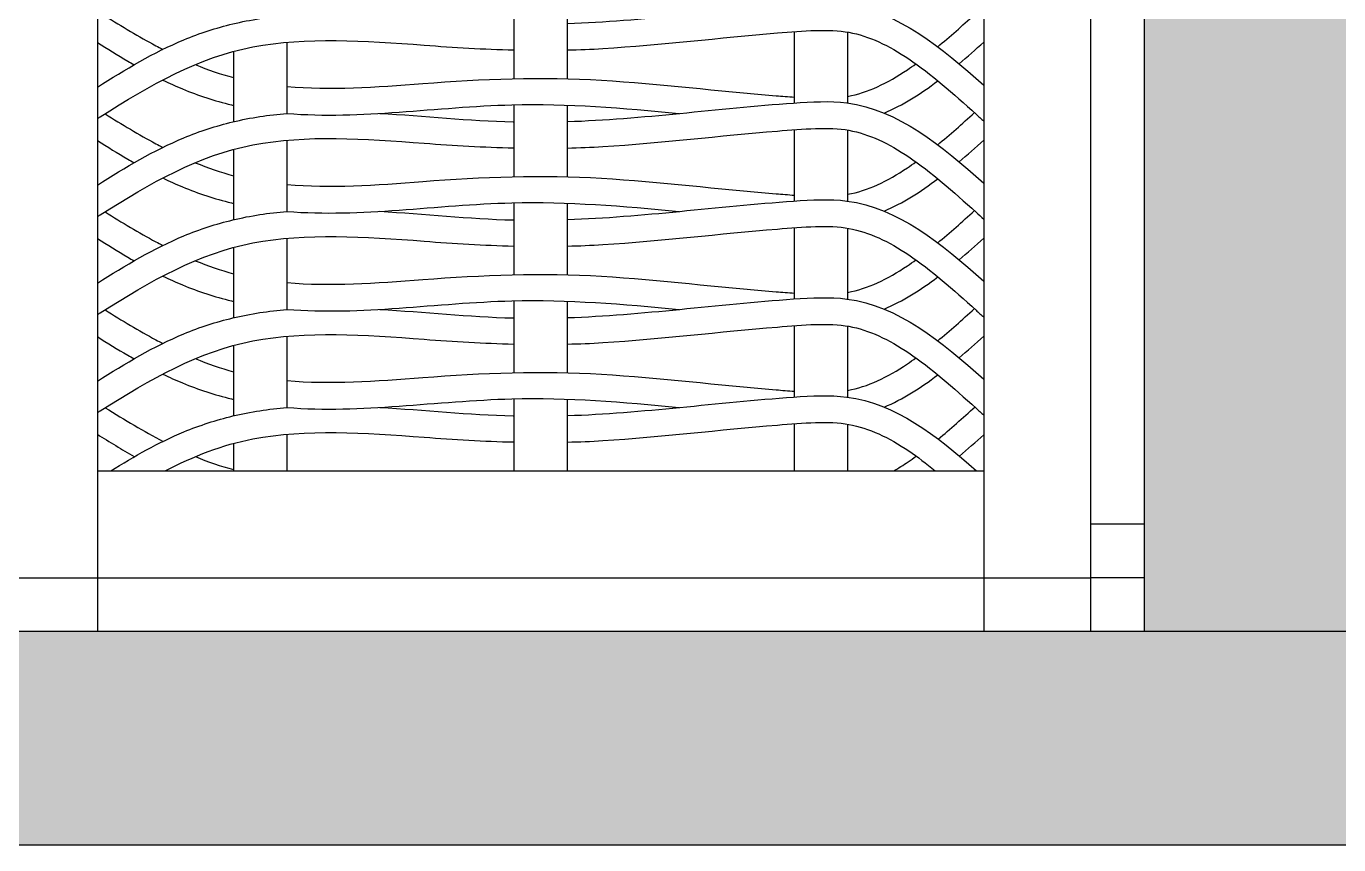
# Model space of a CAD drawing. Header units: millimetres. Extents: x 3409 to 3822, y 896 to 1108.
# Drawn here: x 3702.017 to 3703.246, y 1037.441 to 1038.207 of the extents above; entities that cross this region are included whole.
import ezdxf

# ---------------------------------------------------------------- set-up
doc = ezdxf.new("R2010")
doc.units = ezdxf.units.MM
for name, color, linetype in [('a-epipla', 8, 'Continuous'), ('a-toixoi', 5, 'Continuous'), ('toixoi_provolh', 150, 'Continuous')]:
    doc.layers.add(name, color=color, linetype=linetype)

msp = doc.modelspace()

# ---------------------------------------------------------------- hatches: boundary and pattern name
at = {"layer": 'a-epipla', "true_color": 0xc7c8ca}
h = msp.add_hatch(color=9, dxfattribs=at)
h.dxf.hatch_style = 1
h.paths.add_polyline_path([(3742.7639, 1037.6405), (3676.9639, 1037.6405), (3676.9639, 1037.4405), (3742.7639, 1037.4405)])
at = {"layer": 'toixoi_provolh', "true_color": 0xa7a8aa}
h = msp.add_hatch(color=253, dxfattribs=at)
h.dxf.hatch_style = 1
h.paths.add_polyline_path([(3696.6639, 1040.6405), (3696.6639, 1040.2405), (3699.6639, 1040.2405), (3699.6639, 1040.6405)])
h.paths.add_polyline_path([(3696.6639, 1040.6405), (3696.2639, 1040.6405), (3696.2639, 1037.6405), (3696.6639, 1037.6405)])
h.paths.add_polyline_path([(3703.0639, 1040.2405), (3703.0639, 1040.6405), (3700.0639, 1040.6405), (3700.0639, 1040.2405)])
h.paths.add_polyline_path([(3699.6639, 1037.6405), (3700.0639, 1037.6405), (3700.0639, 1040.6405), (3699.6639, 1040.6405)])
h.paths.add_polyline_path([(3703.4639, 1040.6405), (3703.4639, 1040.2405), (3706.4639, 1040.2405), (3706.4639, 1040.6405)])
h.paths.add_polyline_path([(3703.0639, 1037.6405), (3703.4639, 1037.6405), (3703.4639, 1040.6405), (3703.0639, 1040.6405)])
h.paths.add_polyline_path([(3706.4639, 1037.6405), (3706.8639, 1037.6405), (3706.8639, 1040.6405), (3706.4639, 1040.6405)])

# ---------------------------------------------------------------- linework, layer by layer
at = {"layer": 'a-epipla'}
for p, q in [((3703.0139, 1040.1905), (3703.0139, 1037.6905)), ((3702.0839, 1040.0905), (3702.0839, 1037.6405)), ((3702.9139, 1040.0905), (3702.9139, 1037.6405)), ((3702.4739, 1038.2249), (3702.4739, 1038.1575)), ((3702.5239, 1038.2245), (3702.5239, 1038.1575)), ((3702.7364, 1038.2016), (3702.7364, 1038.1348)), ((3702.7864, 1038.2012), (3702.7864, 1038.1347)), ((3702.2114, 1038.1831), (3702.2114, 1038.1172)), ((3702.2614, 1038.1917), (3702.2614, 1038.125)), ((3702.4739, 1038.1331), (3702.4739, 1038.0658)), ((3702.5239, 1038.1327), (3702.5239, 1038.0658)), ((3702.7364, 1038.1098), (3702.7364, 1038.0431)), ((3702.7864, 1038.1094), (3702.7864, 1038.043)), ((3702.2614, 1038.0999), (3702.2614, 1038.0333)), ((3702.2114, 1038.0914), (3702.2114, 1038.0255)), ((3702.4739, 1038.0414), (3702.4739, 1037.974)), ((3702.5239, 1038.041), (3702.5239, 1037.9741)), ((3702.2614, 1038.0082), (3702.2614, 1037.9415)), ((3702.7364, 1038.0181), (3702.7364, 1037.9513)), ((3702.7864, 1038.0177), (3702.7864, 1037.9512)), ((3702.2114, 1037.9996), (3702.2114, 1037.9338)), ((3702.4739, 1037.9496), (3702.4739, 1037.8823)), ((3702.5239, 1037.9492), (3702.5239, 1037.8823)), ((3702.7364, 1037.9263), (3702.7364, 1037.8596)), ((3702.7864, 1037.9259), (3702.7864, 1037.8595)), ((3702.2614, 1037.9164), (3702.2614, 1037.8498)), ((3702.2114, 1037.9079), (3702.2114, 1037.842)), ((3702.4739, 1037.8579), (3702.4739, 1037.7905)), ((3702.5239, 1037.8575), (3702.5239, 1037.7905)), ((3702.2614, 1037.8247), (3702.2614, 1037.7905)), ((3702.7364, 1037.8346), (3702.7364, 1037.7905)), ((3702.7864, 1037.8342), (3702.7864, 1037.7905)), ((3702.2114, 1037.8161), (3702.2114, 1037.7905)), ((3702.0839, 1037.7905), (3702.9139, 1037.7905)), ((3703.0639, 1037.7405), (3703.0139, 1037.7405)), ((3700.1139, 1037.6905), (3703.0139, 1037.6905)), ((3703.0639, 1037.6905), (3703.0139, 1037.6905)), ((3703.0139, 1037.6905), (3703.0139, 1037.6405))]:
    msp.add_line(p, q, dxfattribs=at)
for points, knots in [([(3702.5239, 1038.2092), (3702.5944, 1038.2116), (3702.6804, 1038.2238), (3702.8203, 1038.2314), (3702.8742, 1038.1868), (3702.9139, 1038.1514)], [0.4662693, 0.4662693, 0.4662693, 0.4662693, 0.6786549, 0.7286549, 0.877812, 0.877812, 0.877812, 0.877812]), ([(3702.0839, 1038.1497), (3702.1101, 1038.1662), (3702.1503, 1038.1905), (3702.2117, 1038.2105), (3702.2444, 1038.2153), (3702.2614, 1038.2168)], [0.0125232, 0.0125232, 0.0125232, 0.0125232, 0.1049264, 0.1530593, 0.2047826, 0.2047826, 0.2047826, 0.2047826]), ([(3702.0911, 1038.2164), (3702.107, 1038.2064), (3702.1228, 1038.1969), (3702.1386, 1038.1884), (3702.1408, 1038.1872), (3702.143, 1038.1861), (3702.1451, 1038.185)], [0.00678697, 0.00678697, 0.00678697, 0.00678697, 0.06344334, 0.06344334, 0.06344334, 0.07121295, 0.07121295, 0.07121295, 0.07121295]), ([(3702.0839, 1038.1202), (3702.0848, 1038.1207), (3702.0857, 1038.1213), (3702.0866, 1038.1219), (3702.134, 1038.1519), (3702.1792, 1038.1777), (3702.2796, 1038.1968), (3702.3337, 1038.1932), (3702.4176, 1038.1868), (3702.4457, 1038.1851), (3702.4739, 1038.1844)], [-0.0032083, -0.0032083, -0.0032083, -0.0032083, 0, 0, 0, 0.1674245, 0.1674245, 0.3348489, 0.3348489, 0.4168796, 0.4168796, 0.4168796, 0.4168796]), ([(3702.5239, 1038.1844), (3702.5351, 1038.1846), (3702.5462, 1038.1851), (3702.6124, 1038.1892), (3702.6664, 1038.1959), (3702.745, 1038.2023), (3702.7687, 1038.2044), (3702.8064, 1038.1975), (3702.8249, 1038.1887), (3702.8643, 1038.1621), (3702.8851, 1038.1436), (3702.9066, 1038.1244), (3702.909, 1038.1222), (3702.9114, 1038.12), (3702.9139, 1038.1178)], [0.4655013, 0.4655013, 0.4655013, 0.4655013, 0.498274, 0.498274, 0.6616991, 0.6616991, 0.7352337, 0.7352337, 0.8087683, 0.8087683, 0.8895351, 0.8895351, 0.8895351, 0.8986667, 0.8986667, 0.8986667, 0.8986667]), ([(3702.0839, 1038.1914), (3702.0933, 1038.1854), (3702.1028, 1038.1796), (3702.1124, 1038.174), (3702.1144, 1038.1728), (3702.1163, 1038.1717), (3702.1183, 1038.1706)], [0.01406967, 0.01406967, 0.01406967, 0.01406967, 0.04740122, 0.04740122, 0.04740122, 0.05413463, 0.05413463, 0.05413463, 0.05413463]), ([(3702.7864, 1038.141), (3702.8052, 1038.1445), (3702.8236, 1038.1532), (3702.845, 1038.1677), (3702.8476, 1038.1695), (3702.8503, 1038.1714)], [0.73539871, 0.73539871, 0.73539871, 0.73539871, 0.80876826, 0.80876826, 0.81911219, 0.81911219, 0.81911219, 0.81911219]), ([(3702.1452, 1038.1563), (3702.1513, 1038.1533), (3702.172, 1038.1439), (3702.1945, 1038.1366), (3702.2107, 1038.1328), (3702.2114, 1038.1326)], [0.08463791, 0.08463791, 0.08463791, 0.08463791, 0.10492637, 0.15305927, 0.15507122, 0.15507122, 0.15507122, 0.15507122]), ([(3702.2614, 1038.1502), (3702.3019, 1038.1467), (3702.3446, 1038.1496), (3702.4436, 1038.1573), (3702.5008, 1038.1596), (3702.6111, 1038.1527), (3702.6651, 1038.146), (3702.7251, 1038.1411), (3702.7308, 1038.1407), (3702.7364, 1038.1403)], [0.2038605, 0.2038605, 0.2038605, 0.2038605, 0.3348489, 0.3348489, 0.498274, 0.498274, 0.6616991, 0.6616991, 0.6790294, 0.6790294, 0.6790294, 0.6790294]), ([(3702.2614, 1038.125), (3702.3305, 1038.1194), (3702.4556, 1038.1402), (3702.5763, 1038.1301), (3702.6285, 1038.125)], [0.2060573, 0.2060573, 0.2060573, 0.2060573, 0.4155593, 0.5729024, 0.5729024, 0.5729024, 0.5729024]), ([(3702.5239, 1038.1174), (3702.5944, 1038.1198), (3702.6804, 1038.132), (3702.8203, 1038.1397), (3702.8742, 1038.095), (3702.9139, 1038.0596)], [0.4662693, 0.4662693, 0.4662693, 0.4662693, 0.6786549, 0.7286549, 0.877812, 0.877812, 0.877812, 0.877812]), ([(3702.0839, 1038.058), (3702.1101, 1038.0745), (3702.1503, 1038.0987), (3702.2117, 1038.1188), (3702.2444, 1038.1236), (3702.2614, 1038.125)], [0.0125232, 0.0125232, 0.0125232, 0.0125232, 0.1049264, 0.1530593, 0.2047826, 0.2047826, 0.2047826, 0.2047826]), ([(3702.0911, 1038.1247), (3702.107, 1038.1147), (3702.1228, 1038.1052), (3702.1386, 1038.0967), (3702.1408, 1038.0955), (3702.143, 1038.0944), (3702.1451, 1038.0932)], [0.00678697, 0.00678697, 0.00678697, 0.00678697, 0.06344334, 0.06344334, 0.06344334, 0.07121295, 0.07121295, 0.07121295, 0.07121295]), ([(3702.3485, 1038.1251), (3702.39, 1038.1227), (3702.4321, 1038.1181), (3702.4737, 1038.1171), (3702.4739, 1038.1171)], [0.2917847, 0.2917847, 0.2917847, 0.2917847, 0.4155593, 0.4161946, 0.4161946, 0.4161946, 0.4161946]), ([(3702.5239, 1038.0926), (3702.5351, 1038.0929), (3702.5462, 1038.0933), (3702.6124, 1038.0975), (3702.6664, 1038.1042), (3702.745, 1038.1105), (3702.7687, 1038.1127), (3702.8064, 1038.1058), (3702.8249, 1038.097), (3702.8643, 1038.0704), (3702.8851, 1038.0519), (3702.9066, 1038.0326), (3702.909, 1038.0305), (3702.9114, 1038.0283), (3702.9139, 1038.0261)], [0.4655013, 0.4655013, 0.4655013, 0.4655013, 0.498274, 0.498274, 0.6616991, 0.6616991, 0.7352337, 0.7352337, 0.8087683, 0.8087683, 0.8895351, 0.8895351, 0.8895351, 0.8986667, 0.8986667, 0.8986667, 0.8986667]), ([(3702.0839, 1038.0284), (3702.0848, 1038.029), (3702.0857, 1038.0296), (3702.0866, 1038.0301), (3702.134, 1038.0601), (3702.1792, 1038.086), (3702.2796, 1038.1051), (3702.3337, 1038.1015), (3702.4176, 1038.095), (3702.4457, 1038.0934), (3702.4739, 1038.0927)], [-0.0032083, -0.0032083, -0.0032083, -0.0032083, 0, 0, 0, 0.1674245, 0.1674245, 0.3348489, 0.3348489, 0.4168796, 0.4168796, 0.4168796, 0.4168796]), ([(3702.0839, 1038.0996), (3702.0933, 1038.0937), (3702.1028, 1038.0878), (3702.1124, 1038.0822), (3702.1144, 1038.0811), (3702.1163, 1038.08), (3702.1183, 1038.0788)], [0.01406967, 0.01406967, 0.01406967, 0.01406967, 0.04740122, 0.04740122, 0.04740122, 0.05413463, 0.05413463, 0.05413463, 0.05413463]), ([(3702.7864, 1038.0493), (3702.8052, 1038.0527), (3702.8236, 1038.0615), (3702.845, 1038.0759), (3702.8476, 1038.0778), (3702.8503, 1038.0797)], [0.73539871, 0.73539871, 0.73539871, 0.73539871, 0.80876826, 0.80876826, 0.81911219, 0.81911219, 0.81911219, 0.81911219]), ([(3702.1452, 1038.0646), (3702.1513, 1038.0616), (3702.172, 1038.0522), (3702.1945, 1038.0449), (3702.2107, 1038.041), (3702.2114, 1038.0409)], [0.08463791, 0.08463791, 0.08463791, 0.08463791, 0.10492637, 0.15305927, 0.15507122, 0.15507122, 0.15507122, 0.15507122]), ([(3702.2614, 1038.0584), (3702.3019, 1038.055), (3702.3446, 1038.0579), (3702.4436, 1038.0656), (3702.5008, 1038.0679), (3702.6111, 1038.061), (3702.6651, 1038.0542), (3702.7251, 1038.0494), (3702.7308, 1038.0489), (3702.7364, 1038.0485)], [0.2038605, 0.2038605, 0.2038605, 0.2038605, 0.3348489, 0.3348489, 0.498274, 0.498274, 0.6616991, 0.6616991, 0.6790294, 0.6790294, 0.6790294, 0.6790294]), ([(3702.5239, 1038.0257), (3702.5944, 1038.0281), (3702.6804, 1038.0403), (3702.8203, 1038.0479), (3702.8742, 1038.0033), (3702.9139, 1037.9679)], [0.4662693, 0.4662693, 0.4662693, 0.4662693, 0.6786549, 0.7286549, 0.877812, 0.877812, 0.877812, 0.877812]), ([(3702.0839, 1037.9662), (3702.1101, 1037.9827), (3702.1503, 1038.007), (3702.2117, 1038.027), (3702.2444, 1038.0319), (3702.2614, 1038.0333)], [0.0125232, 0.0125232, 0.0125232, 0.0125232, 0.1049264, 0.1530593, 0.2047826, 0.2047826, 0.2047826, 0.2047826]), ([(3702.0911, 1038.0329), (3702.107, 1038.0229), (3702.1228, 1038.0134), (3702.1386, 1038.0049), (3702.1408, 1038.0038), (3702.143, 1038.0026), (3702.1451, 1038.0015)], [0.00678697, 0.00678697, 0.00678697, 0.00678697, 0.06344334, 0.06344334, 0.06344334, 0.07121295, 0.07121295, 0.07121295, 0.07121295]), ([(3702.2614, 1038.0333), (3702.3305, 1038.0277), (3702.4556, 1038.0485), (3702.5763, 1038.0383), (3702.6285, 1038.0333)], [0.2060573, 0.2060573, 0.2060573, 0.2060573, 0.4155593, 0.5729024, 0.5729024, 0.5729024, 0.5729024]), ([(3702.3485, 1038.0334), (3702.39, 1038.031), (3702.4321, 1038.0264), (3702.4737, 1038.0253), (3702.4739, 1038.0253)], [0.2917847, 0.2917847, 0.2917847, 0.2917847, 0.4155593, 0.4161946, 0.4161946, 0.4161946, 0.4161946]), ([(3702.5239, 1038.0009), (3702.5351, 1038.0011), (3702.5462, 1038.0016), (3702.6124, 1038.0057), (3702.6664, 1038.0125), (3702.745, 1038.0188), (3702.7687, 1038.0209), (3702.8064, 1038.014), (3702.8249, 1038.0052), (3702.8643, 1037.9787), (3702.8851, 1037.9602), (3702.9066, 1037.9409), (3702.909, 1037.9387), (3702.9114, 1037.9365), (3702.9139, 1037.9343)], [0.4655013, 0.4655013, 0.4655013, 0.4655013, 0.498274, 0.498274, 0.6616991, 0.6616991, 0.7352337, 0.7352337, 0.8087683, 0.8087683, 0.8895351, 0.8895351, 0.8895351, 0.8986667, 0.8986667, 0.8986667, 0.8986667]), ([(3702.0839, 1037.9367), (3702.0848, 1037.9372), (3702.0857, 1037.9378), (3702.0866, 1037.9384), (3702.134, 1037.9684), (3702.1792, 1037.9942), (3702.2796, 1038.0133), (3702.3337, 1038.0098), (3702.4176, 1038.0033), (3702.4457, 1038.0016), (3702.4739, 1038.0009)], [-0.0032083, -0.0032083, -0.0032083, -0.0032083, 0, 0, 0, 0.1674245, 0.1674245, 0.3348489, 0.3348489, 0.4168796, 0.4168796, 0.4168796, 0.4168796]), ([(3702.0839, 1038.0079), (3702.0933, 1038.002), (3702.1028, 1037.9961), (3702.1124, 1037.9905), (3702.1144, 1037.9893), (3702.1163, 1037.9882), (3702.1183, 1037.9871)], [0.01406967, 0.01406967, 0.01406967, 0.01406967, 0.04740122, 0.04740122, 0.04740122, 0.05413463, 0.05413463, 0.05413463, 0.05413463]), ([(3702.7864, 1037.9575), (3702.8052, 1037.961), (3702.8236, 1037.9697), (3702.845, 1037.9842), (3702.8476, 1037.986), (3702.8503, 1037.988)], [0.73539871, 0.73539871, 0.73539871, 0.73539871, 0.80876826, 0.80876826, 0.81911219, 0.81911219, 0.81911219, 0.81911219]), ([(3702.1452, 1037.9728), (3702.1513, 1037.9699), (3702.172, 1037.9604), (3702.1945, 1037.9531), (3702.2107, 1037.9493), (3702.2114, 1037.9491)], [0.08463791, 0.08463791, 0.08463791, 0.08463791, 0.10492637, 0.15305927, 0.15507122, 0.15507122, 0.15507122, 0.15507122]), ([(3702.2614, 1037.9667), (3702.3019, 1037.9632), (3702.3446, 1037.9661), (3702.4436, 1037.9738), (3702.5008, 1037.9761), (3702.6111, 1037.9692), (3702.6651, 1037.9625), (3702.7251, 1037.9577), (3702.7308, 1037.9572), (3702.7364, 1037.9568)], [0.2038605, 0.2038605, 0.2038605, 0.2038605, 0.3348489, 0.3348489, 0.498274, 0.498274, 0.6616991, 0.6616991, 0.6790294, 0.6790294, 0.6790294, 0.6790294]), ([(3702.2614, 1037.9416), (3702.3305, 1037.936), (3702.4556, 1037.9567), (3702.5763, 1037.9466), (3702.6285, 1037.9415)], [0.2060573, 0.2060573, 0.2060573, 0.2060573, 0.4155593, 0.5729024, 0.5729024, 0.5729024, 0.5729024]), ([(3702.5239, 1037.9339), (3702.5944, 1037.9364), (3702.6804, 1037.9486), (3702.8203, 1037.9562), (3702.8742, 1037.9116), (3702.9139, 1037.8762)], [0.4662693, 0.4662693, 0.4662693, 0.4662693, 0.6786549, 0.7286549, 0.877812, 0.877812, 0.877812, 0.877812]), ([(3702.0839, 1037.8745), (3702.1101, 1037.891), (3702.1503, 1037.9153), (3702.2117, 1037.9353), (3702.2444, 1037.9401), (3702.2614, 1037.9416)], [0.0125232, 0.0125232, 0.0125232, 0.0125232, 0.1049264, 0.1530593, 0.2047826, 0.2047826, 0.2047826, 0.2047826]), ([(3702.0911, 1037.9412), (3702.107, 1037.9312), (3702.1228, 1037.9217), (3702.1386, 1037.9132), (3702.1408, 1037.912), (3702.143, 1037.9109), (3702.1451, 1037.9097)], [0.00678697, 0.00678697, 0.00678697, 0.00678697, 0.06344334, 0.06344334, 0.06344334, 0.07121295, 0.07121295, 0.07121295, 0.07121295]), ([(3702.3485, 1037.9416), (3702.39, 1037.9392), (3702.4321, 1037.9346), (3702.4737, 1037.9336), (3702.4739, 1037.9336)], [0.2917847, 0.2917847, 0.2917847, 0.2917847, 0.4155593, 0.4161946, 0.4161946, 0.4161946, 0.4161946]), ([(3702.5239, 1037.9091), (3702.5351, 1037.9094), (3702.5462, 1037.9098), (3702.6124, 1037.914), (3702.6664, 1037.9207), (3702.745, 1037.9271), (3702.7687, 1037.9292), (3702.8064, 1037.9223), (3702.8249, 1037.9135), (3702.8643, 1037.8869), (3702.8851, 1037.8684), (3702.9066, 1037.8492), (3702.909, 1037.847), (3702.9114, 1037.8448), (3702.9139, 1037.8426)], [0.4655013, 0.4655013, 0.4655013, 0.4655013, 0.498274, 0.498274, 0.6616991, 0.6616991, 0.7352337, 0.7352337, 0.8087683, 0.8087683, 0.8895351, 0.8895351, 0.8895351, 0.8986667, 0.8986667, 0.8986667, 0.8986667]), ([(3702.0839, 1037.8449), (3702.0848, 1037.8455), (3702.0857, 1037.8461), (3702.0866, 1037.8467), (3702.134, 1037.8766), (3702.1792, 1037.9025), (3702.2796, 1037.9216), (3702.3337, 1037.918), (3702.4176, 1037.9115), (3702.4457, 1037.9099), (3702.4739, 1037.9092)], [-0.0032083, -0.0032083, -0.0032083, -0.0032083, 0, 0, 0, 0.1674245, 0.1674245, 0.3348489, 0.3348489, 0.4168796, 0.4168796, 0.4168796, 0.4168796]), ([(3702.0839, 1037.9161), (3702.0933, 1037.9102), (3702.1028, 1037.9043), (3702.1124, 1037.8987), (3702.1144, 1037.8976), (3702.1163, 1037.8965), (3702.1183, 1037.8954)], [0.01406967, 0.01406967, 0.01406967, 0.01406967, 0.04740122, 0.04740122, 0.04740122, 0.05413463, 0.05413463, 0.05413463, 0.05413463]), ([(3702.7864, 1037.8658), (3702.8052, 1037.8692), (3702.8236, 1037.878), (3702.845, 1037.8924), (3702.8476, 1037.8943), (3702.8503, 1037.8962)], [0.73539871, 0.73539871, 0.73539871, 0.73539871, 0.80876826, 0.80876826, 0.81911219, 0.81911219, 0.81911219, 0.81911219]), ([(3702.1452, 1037.8811), (3702.1513, 1037.8781), (3702.172, 1037.8687), (3702.1945, 1037.8614), (3702.2107, 1037.8576), (3702.2114, 1037.8574)], [0.08463791, 0.08463791, 0.08463791, 0.08463791, 0.10492637, 0.15305927, 0.15507122, 0.15507122, 0.15507122, 0.15507122]), ([(3702.2614, 1037.8749), (3702.3019, 1037.8715), (3702.3446, 1037.8744), (3702.4436, 1037.8821), (3702.5008, 1037.8844), (3702.6111, 1037.8775), (3702.6651, 1037.8708), (3702.7251, 1037.8659), (3702.7308, 1037.8654), (3702.7364, 1037.865)], [0.2038605, 0.2038605, 0.2038605, 0.2038605, 0.3348489, 0.3348489, 0.498274, 0.498274, 0.6616991, 0.6616991, 0.6790294, 0.6790294, 0.6790294, 0.6790294]), ([(3702.5239, 1037.8422), (3702.5944, 1037.8446), (3702.6804, 1037.8568), (3702.8174, 1037.8643), (3702.8695, 1037.8236), (3702.907, 1037.7905)], [0.4662693, 0.4662693, 0.4662693, 0.4662693, 0.6786549, 0.7286549, 0.8691827, 0.8691827, 0.8691827, 0.8691827]), ([(3702.0964, 1037.7905), (3702.1185, 1037.8042), (3702.155, 1037.825), (3702.2117, 1037.8435), (3702.2444, 1037.8484), (3702.2614, 1037.8498)], [0.0271609, 0.0271609, 0.0271609, 0.0271609, 0.1049264, 0.1530593, 0.2047826, 0.2047826, 0.2047826, 0.2047826]), ([(3702.2614, 1037.8498), (3702.3305, 1037.8442), (3702.4556, 1037.865), (3702.5763, 1037.8549), (3702.6285, 1037.8498)], [0.2060573, 0.2060573, 0.2060573, 0.2060573, 0.4155593, 0.5729024, 0.5729024, 0.5729024, 0.5729024]), ([(3702.3485, 1037.8499), (3702.39, 1037.8475), (3702.4321, 1037.8429), (3702.4737, 1037.8419), (3702.4739, 1037.8419)], [0.2917847, 0.2917847, 0.2917847, 0.2917847, 0.4155593, 0.4161946, 0.4161946, 0.4161946, 0.4161946]), ([(3702.5239, 1037.8174), (3702.5351, 1037.8176), (3702.5462, 1037.8181), (3702.6124, 1037.8222), (3702.6664, 1037.829), (3702.745, 1037.8353), (3702.7687, 1037.8374), (3702.8064, 1037.8305), (3702.8249, 1037.8218), (3702.8519, 1037.8035), (3702.8601, 1037.7973), (3702.8684, 1037.7905)], [0.4655013, 0.4655013, 0.4655013, 0.4655013, 0.498274, 0.498274, 0.6616991, 0.6616991, 0.7352337, 0.7352337, 0.8087683, 0.8087683, 0.8409143, 0.8409143, 0.8409143, 0.8409143]), ([(3702.1475, 1037.7905), (3702.1741, 1037.8042), (3702.2009, 1037.8149), (3702.2796, 1037.8299), (3702.3337, 1037.8263), (3702.4176, 1037.8198), (3702.4457, 1037.8181), (3702.4739, 1037.8175)], [0.0724651, 0.0724651, 0.0724651, 0.0724651, 0.1674245, 0.1674245, 0.3348489, 0.3348489, 0.4168796, 0.4168796, 0.4168796, 0.4168796]), ([(3702.8297, 1037.7905), (3702.8341, 1037.7931), (3702.8385, 1037.7959), (3702.8455, 1037.8006), (3702.8481, 1037.8024), (3702.8506, 1037.8042)], [0.79137632, 0.79137632, 0.79137632, 0.79137632, 0.80876826, 0.80876826, 0.8187489, 0.8187489, 0.8187489, 0.8187489])]:
    msp.add_open_spline(points, degree=3, knots=knots, dxfattribs=at)
for points in [[(3702.8707, 1038.1874), (3702.8821, 1038.1968), (3702.8936, 1038.2071), (3702.9053, 1038.2175)], [(3702.8907, 1038.1715), (3702.8985, 1038.1781), (3702.9062, 1038.1849), (3702.9139, 1038.1917)], [(3702.1756, 1038.1707), (3702.1874, 1038.1658), (3702.1993, 1038.1617), (3702.2114, 1038.1585)], [(3702.8205, 1038.1254), (3702.838, 1038.1327), (3702.8547, 1038.1433), (3702.8708, 1038.1555)], [(3702.8707, 1038.0957), (3702.8821, 1038.1051), (3702.8936, 1038.1153), (3702.9053, 1038.1258)], [(3702.8907, 1038.0798), (3702.8985, 1038.0863), (3702.9062, 1038.0931), (3702.9139, 1038.1)], [(3702.1756, 1038.0789), (3702.1874, 1038.0741), (3702.1993, 1038.0699), (3702.2114, 1038.0667)], [(3702.8205, 1038.0336), (3702.838, 1038.041), (3702.8547, 1038.0516), (3702.8708, 1038.0638)], [(3702.8707, 1038.0039), (3702.8821, 1038.0133), (3702.8936, 1038.0236), (3702.9053, 1038.0341)], [(3702.8907, 1037.988), (3702.8985, 1037.9946), (3702.9062, 1038.0014), (3702.9139, 1038.0082)], [(3702.1756, 1037.9872), (3702.1874, 1037.9823), (3702.1993, 1037.9782), (3702.2114, 1037.975)], [(3702.8205, 1037.9419), (3702.838, 1037.9493), (3702.8547, 1037.9598), (3702.8708, 1037.972)], [(3702.8707, 1037.9122), (3702.8821, 1037.9216), (3702.8936, 1037.9318), (3702.9053, 1037.9423)], [(3702.8907, 1037.8963), (3702.8985, 1037.9028), (3702.9062, 1037.9096), (3702.9139, 1037.9165)], [(3702.1756, 1037.8955), (3702.1874, 1037.8906), (3702.1993, 1037.8865), (3702.2114, 1037.8832)], [(3702.8205, 1037.8501), (3702.838, 1037.8575), (3702.8547, 1037.8681), (3702.8708, 1037.8803)], [(3702.0913, 1037.8496), (3702.1095, 1037.8382), (3702.1274, 1037.8275), (3702.1454, 1037.8181)], [(3702.8711, 1037.8202), (3702.8826, 1037.8296), (3702.8941, 1037.84), (3702.9059, 1037.8505)], [(3702.0839, 1037.8247), (3702.0953, 1037.8176), (3702.1068, 1037.8105), (3702.1185, 1037.8038)], [(3702.8911, 1037.8042), (3702.8987, 1037.8107), (3702.9063, 1037.8174), (3702.9139, 1037.8241)], [(3702.1759, 1037.8038), (3702.1875, 1037.799), (3702.1993, 1037.7948), (3702.2114, 1037.7916)]]:
    msp.add_open_spline(points, degree=3, dxfattribs=at)
at = {"layer": 'a-toixoi'}
for p, q in [((3676.9639, 1037.6405), (3742.7639, 1037.6405)), ((3676.3639, 1037.4405), (3743.3639, 1037.4405))]:
    msp.add_line(p, q, dxfattribs=at)
at = {"layer": 'toixoi_provolh'}
msp.add_line((3703.0639, 1040.6405), (3703.0639, 1037.6405), dxfattribs=at)

doc.saveas('drawing.dxf')
